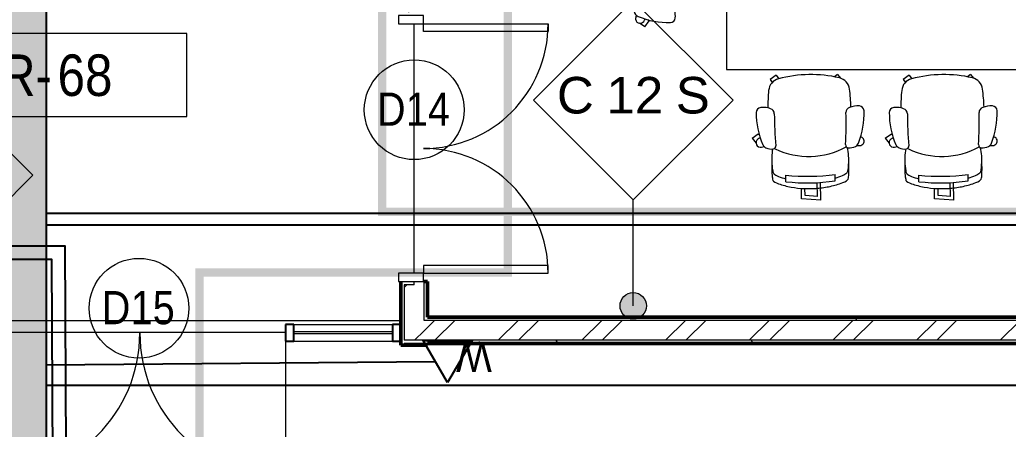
# Model space of a CAD drawing. Header units: millimetres. Extents: x -9358 to 257996, y -67499 to 9117.
# Drawn here: x 8328 to 14272, y -8943 to -6478 of the extents above; entities that cross this region are included whole.
import ezdxf

# ---------------------------------------------------------------- set-up
doc = ezdxf.new("R2010")
doc.units = ezdxf.units.MM
doc.header["$LTSCALE"] = 1000
for name, color, linetype, lineweight in [('123', 2, 'Continuous', 9), ('A-DOOR', 8, 'Continuous', 9), ('A-DOOR-1', 8, 'Continuous', 18), ('A-DOR', 8, 'Continuous', 9), ('A-FLR-PAT', 8, 'Continuous', 18), ('A-FRN', 8, 'Continuous', 9), ('A-ROM-NAM', 8, 'Continuous', 9), ('A-TYP-DOR', 8, 'Continuous', 0), ('A-TYP-WAL', 8, 'Continuous', 0), ('A-WAL-CLD', 8, 'Continuous', 9), ('A-WAL-CMU', 8, 'Continuous', 50), ('A-WAL-CRT-GLS', 8, 'Continuous', 9), ('A-WAL-CRT-GLS-1', 8, 'Continuous', 18), ('A-WAL-CRT-MLN', 8, 'Continuous', 9), ('A-WAL-CRT-MLN-1', 8, 'Continuous', 25), ('A-WAL-PAT-1', 8, 'Continuous', 9)]:
    doc.layers.add(name, color=color, linetype=linetype, lineweight=lineweight)
for name, color, linetype in [('CCTVNET', 6, 'Continuous'), ('DATANET', 4, 'Continuous'), ('F POINT AGN', 7, 'Continuous'), ('LC-CABLE -10', 4, 'Continuous'), ('LC-T-OUTLET', 4, 'Continuous'), ('Route - rack2', 7, 'Continuous')]:
    doc.layers.add(name, color=color, linetype=linetype)
doc.styles.add('Arial_5', font='arial.ttf', dxfattribs={"width": 0.85, "height": 200})
doc.styles.add('Arial_7', font='arial.ttf', dxfattribs={"width": 0.85, "height": 200})
doc.styles.add('Arial_8', font='arial.ttf', dxfattribs={"height": 220})
pattern_1 = [(0, (0, 0), (812.8, 203.2), [33.528, -576.072, 33.528, -576.072, -3251.2]), (0, (0, 0), (812.8, 203.2), [-1219.2, 33.528, -1185.672, 33.528, -576.072, -1422.4]), (0, (0, 0), (812.8, 203.2), [-3048, 33.528, -372.872, 33.528, -982.472]), (120, (304.8, 101.6), (-582.3764, 602.3054), [33.528, -576.072, 33.528, -576.072, -3251.2]), (120, (304.8, 101.6), (-582.3764, 602.3054), [-1219.2, 33.528, -1185.672, 33.528, -576.072, -1422.4]), (120, (304.8, 101.6), (-582.3764, 602.3054), [-3048, 33.528, -372.872, 33.528, -982.472]), (240, (406.4, 508), (-230.4236, -805.5054), [33.528, -576.072, 33.528, -576.072, -3251.2]), (240, (406.4, 508), (-230.4236, -805.5054), [-1219.2, 33.528, -1185.672, 33.528, -576.072, -1422.4]), (240, (406.4, 508), (-230.4236, -805.5054), [-3048, 33.528, -372.872, 33.528, -982.472])]
pattern_2 = [(45, (0, 0), (-251.447, 251.447), []), (45, (0, 381), (-251.447, 251.447), [])]

# ---------------------------------------------------------------- blocks, each defined once
blk = doc.blocks.new('M_Wall Tag - WALL TAG-12mm-1267109-01-Ground Floor Plan')
at = {"layer": 'A-TYP-WAL'}
for p, q in [((-6, 0), (0, 6)), ((0, 6), (6, 0)), ((-6, 0), (0, -6)), ((6, 0), (0, -6))]:
    blk.add_line(p, q, dxfattribs=at)
blk = doc.blocks.new('Door Tag - Door Tag-41184-01-Ground Floor Plan')
at = {"layer": 'A-TYP-DOR'}
blk.add_circle((0, 0), 3, dxfattribs=at)
blk = doc.blocks.new('Wall Tag - 1_2_-62628-01-Ground Floor Plan')
at = {"layer": 'A-TYP-WAL'}
for p, q in [((-5, 0), (0, 5)), ((0, 5), (5, 0)), ((-5, 0), (0, -5)), ((0, -5), (5, 0))]:
    blk.add_line(p, q, dxfattribs=at)
blk = doc.blocks.new('D-W')
at = {"color": 3, "elevation": 0}
blk.add_lwpolyline([(0, 254.5), (146.9, 0), (-146.9, 0), (0, 254.5)], dxfattribs=at)
at = {"layer": 'LC-T-OUTLET', "color": 2}
blk.add_attdef('W', (77.2, 236.3, 0), '', height=170, dxfattribs=at)
blk = doc.blocks.new('Task chair 9554N35 - Task chair 9554N35-745676-01-Ground Floor Furniture Plan')
at = {"layer": 'A-FRN'}
for p, q in [((-172.9, 306.8), (-189.9, 284.3)), ((-172.9, 306.8), (-153.2, 293.1)), ((196.3, 309), (180.3, 287)), ((196.3, 309), (233.1, 282.3)), ((233.1, 282.3), (220.5, 265)), ((309.5, -42.5), (303.3, -51.1)), ((346.3, -69.3), (309.5, -42.5)), ((346.3, -69.3), (324.3, -99.6)), ((208.7, -134.6), (213.5, -132.2)), ((-148.6, -333.2), (-148.6, -294.8)), ((148.6, -333.5), (148.6, -294.8)), ((-59.9, -447.8), (-59.9, -341.6)), ((-40.1, -424.9), (-40.1, -342.5)), ((-33.2, -377), (-33.2, -380)), ((-33.2, -380), (34.3, -380)), ((34.3, -418.4), (34.3, -377)), ((56.2, -437.7), (56.2, -375.4)), ((-59.9, -447.8), (56.2, -437.7)), ((-40.1, -424.9), (34.3, -418.4))]:
    blk.add_line(p, q, dxfattribs=at)
for centre, radius, start, end in [((0, -450.7), 759.4, 76.05834, 103.94163), ((-163.7, 208.7), 80, 103.94163, 173.64139), ((163.7, 208.7), 80, 6.35861, 76.05834), ((875.8, 92.8), 1126, 173.64139, 179.13874), ((-875.8, 92.8), 1126, 0.96847, 6.35861), ((157.4, 76.4), 485.9, 178.90131, 202.37717), ((-298.4, 85.1), 30, 94.38503, 178.83074), ((-289.7, -26.9), 142.3, 70.42845, 94.40688), ((-253.5, 75.2), 34, 1.57827, 70.42845), ((1706.6, 39.8), 1926.5, 178.92008, 184.65045), ((-1714.8, 39.8), 1926.5, 355.34955, 1.07992), ((245.3, 75.2), 34, 109.57155, 178.42173), ((281.6, -26.9), 142.3, 102.84069, 109.57155), ((281.6, -26.9), 142.3, 85.59312, 102.84069), ((-165.6, 76.4), 485.9, 337.62283, 1.09869), ((290.2, 85.1), 30, 1.16926, 85.61497), ((-301, -96.7), 25.2, 123.41207, 230.42017), ((-296.1, -90.9), 32.8, 230.42017, 277.57983), ((-270.6, -142.7), 80.3, 115.93952, 123.41207), ((-257.7, -94.4), 37, 202.48154, 245.42433), ((-231.5, -117.1), 18, 277.29162, 2.37389), ((223.3, -117.1), 18, 177.62611, 262.70838), ((249.5, -94.4), 37, 294.57567, 337.51846), ((297.3, -97.1), 27.1, 257.0503, 54.9497), ((266.7, -140.7), 80.4, 54.9497, 66.54385), ((-304.4, -28.7), 95.5, 277.57983, 283.12992), ((-239, -54.3), 81.3, 245.20673, 276.92846), ((-5.9, -191.7), 225.5, 165.01048, 178.08469), ((1.2, 277.4), 461.4, 241.6816, 296.72751), ((230.8, -54.3), 81.3, 263.07154, 294.79327), ((5.9, -191.7), 225.5, 1.91531, 14.48214), ((351.4, 138.5), 268.8, 253.82651, 257.0503), ((1424.9, -239.6), 1657.1, 178.08469, 181.91531), ((192.1, -200.6), 424.1, 181.28036, 189.12463), ((-192.1, -200.6), 424.1, 350.87537, 358.71964), ((-1424.9, -239.6), 1657.1, 358.08469, 1.91531), ((-202, -267.3), 24.7, 181.26499, 228.14341), ((0, 988.3), 1291.7, 263.39468, 276.60532), ((202, -267.3), 24.7, 311.85659, 358.73501), ((18.2, 231.9), 573.4, 248.37033, 253.08596), ((1, 773.4), 1116.7, 262.30125, 277.59325), ((-18.2, 231.9), 573.4, 286.91404, 291.62967)]:
    blk.add_arc(centre, radius, start, end, dxfattribs=at)
for centre, major_axis, ratio, start_param, end_param in [((2833.6, -1083.6), (-3058.7, 867.3), 0.246692, 0.098786, 0.133654), ((-178.1, -286.4), (-48, 16.7), 0.376203, 0.715963, 1.386418), ((178.1, -286.7), (48.1, 16.1), 0.383717, 4.900693, 5.6098), ((-2833.6, -1083.6), (3058.7, 867.3), 0.246692, 6.149531, 6.184399), ((-2839.6, -1069.5), (3064.8, 850.5), 0.246639, 6.151983, 6.185843), ((-182.4, -335.9), (-44.1, 13.7), 0.260293, 0.190015, 1.407049), ((182.6, -337.1), (43.9, 14.1), 0.248418, 4.873403, 6.095378)]:
    blk.add_ellipse(centre, major_axis=major_axis, ratio=ratio, start_param=start_param, end_param=end_param, dxfattribs=at)
blk.add_open_spline([(193.1, -345.6), (180.8, -349.8), (155.9, -357.6), (104.9, -369.7), (39.6, -378.5), (-39.7, -378.4), (-105, -369.4), (-155.9, -357.1), (-180.8, -349.3), (-193.1, -344.9)], degree=3, knots=[0, 0, 0, 0, 0.1, 0.2, 0.4, 0.6, 0.8, 0.9, 1, 1, 1, 1], dxfattribs=at)
blk = doc.blocks.new('main metting table 6th fliir - main metting table 6th fliir-1746986-01-Ground Floor Furniture Plan')
at = {"layer": 'A-FRN'}
for p, q in [((14697.5, -1248.9), (12097.5, -1248.9)), ((12097.5, -1248.9), (12097.5, -6629.4)), ((14697.5, -6629.4), (14697.5, -1248.9)), ((12897.5, -5829.4), (12897.5, -2048.9)), ((12897.5, -2048.9), (13897.5, -2048.9)), ((13897.5, -2048.9), (13897.5, -5829.4)), ((13897.5, -5829.4), (12897.5, -5829.4)), ((12097.5, -6629.4), (14697.5, -6629.4))]:
    blk.add_line(p, q, dxfattribs=at)
blk = doc.blocks.new('Task chair 9554N35 - Task chair 9554N35-733048-01-Ground Floor Furniture Plan')
at = {"layer": 'A-FRN'}
for p, q in [((-59.9, 447.8), (56.2, 437.7)), ((-59.9, 447.8), (-59.9, 341.6)), ((-40.1, 424.9), (-40.1, 342.5)), ((-40.1, 424.9), (34.3, 418.4)), ((34.3, 418.4), (34.3, 377)), ((56.2, 437.7), (56.2, 375.4)), ((-33.2, 380), (34.3, 380)), ((-33.2, 377), (-33.2, 380)), ((-148.6, 333.2), (-148.6, 294.8)), ((148.6, 333.5), (148.6, 294.8)), ((208.7, 134.6), (213.5, 132.2)), ((346.3, 69.3), (309.5, 42.5)), ((346.3, 69.3), (324.3, 99.6)), ((309.5, 42.5), (303.3, 51.1)), ((-172.9, -306.8), (-189.9, -284.3)), ((-172.9, -306.8), (-153.2, -293.1)), ((196.3, -309), (180.3, -287)), ((196.3, -309), (233.1, -282.3)), ((233.1, -282.3), (220.5, -265))]:
    blk.add_line(p, q, dxfattribs=at)
for centre, radius, start, end in [((18.2, -231.9), 573.4, 106.91404, 111.62967), ((1, -773.4), 1116.7, 82.40675, 97.69875), ((0, -988.3), 1291.7, 83.39468, 96.60532), ((-18.2, -231.9), 573.4, 68.37033, 73.08596), ((1424.9, 239.6), 1657.1, 178.08469, 181.91531), ((192.1, 200.6), 424.1, 170.87537, 178.71964), ((-202, 267.3), 24.7, 131.85659, 178.73501), ((202, 267.3), 24.7, 1.26499, 48.14341), ((-192.1, 200.6), 424.1, 1.28036, 9.12463), ((-1424.9, 239.6), 1657.1, 358.08469, 1.91531), ((-5.9, 191.7), 225.5, 181.91531, 194.98952), ((1.2, -277.4), 461.4, 63.27249, 118.3184), ((5.9, 191.7), 225.5, 345.51786, 358.08469), ((-296.1, 90.9), 32.8, 82.42017, 129.57983), ((-257.7, 94.4), 37, 114.57567, 157.51846), ((-304.4, 28.7), 95.5, 76.87008, 82.42017), ((-239, 54.3), 81.3, 83.07154, 114.79327), ((-231.5, 117.1), 18, 357.62611, 82.70838), ((223.3, 117.1), 18, 97.29162, 182.37389), ((230.8, 54.3), 81.3, 65.20673, 96.92846), ((249.5, 94.4), 37, 22.48154, 65.42433), ((351.4, -138.5), 268.8, 102.9497, 106.17349), ((297.3, 97.1), 27.1, 305.0503, 102.9497), ((157.4, -76.4), 485.9, 157.62283, 181.09869), ((-301, 96.7), 25.2, 129.57983, 236.58793), ((-270.6, 142.7), 80.3, 236.58793, 244.06048), ((1706.6, -39.8), 1926.5, 175.34955, 181.07992), ((-1714.8, -39.8), 1926.5, 358.92008, 4.65045), ((-165.6, -76.4), 485.9, 358.90131, 22.37717), ((266.7, 140.7), 80.4, 293.45615, 305.0503), ((-298.4, -85.1), 30, 181.16926, 265.61497), ((-289.7, 26.9), 142.3, 265.59312, 289.57155), ((875.8, -92.8), 1126, 180.86126, 186.35861), ((-253.5, -75.2), 34, 289.57155, 358.42173), ((245.3, -75.2), 34, 181.57827, 250.42845), ((281.6, 26.9), 142.3, 250.42845, 257.15931), ((-875.8, -92.8), 1126, 353.64139, 359.03153), ((281.6, 26.9), 142.3, 257.15931, 274.40688), ((290.2, -85.1), 30, 274.38503, 358.83074), ((-163.7, -208.7), 80, 186.35861, 256.05837), ((163.7, -208.7), 80, 283.94166, 353.64139), ((0, 450.7), 759.4, 256.05837, 283.94166)]:
    blk.add_arc(centre, radius, start, end, dxfattribs=at)
for centre, major_axis, ratio, start_param, end_param in [((2833.6, 1083.6), (3058.7, 867.3), 0.246692, 3.007939, 3.042807), ((-182.4, 335.9), (44.1, 13.7), 0.260293, 1.734544, 2.951577), ((-178.1, 286.4), (48, 16.7), 0.376203, 1.755174, 2.42563), ((182.6, 337.1), (-43.9, 14.1), 0.248418, 3.3294, 4.551375), ((178.1, 286.7), (-48.1, 16.1), 0.383717, 3.814978, 4.524085), ((-2839.6, 1069.5), (-3064.8, 850.5), 0.246639, 3.238935, 3.272795), ((-2833.6, 1083.6), (-3058.7, 867.3), 0.246692, 3.240378, 3.275247)]:
    blk.add_ellipse(centre, major_axis=major_axis, ratio=ratio, start_param=start_param, end_param=end_param, dxfattribs=at)
blk.add_open_spline([(193.1, 345.6), (180.8, 349.8), (155.9, 357.6), (104.9, 369.7), (39.6, 378.5), (-39.7, 378.4), (-105, 369.4), (-155.9, 357.1), (-180.8, 349.3), (-193.1, 344.9)], degree=3, knots=[0, 0, 0, 0, 0.1, 0.2, 0.4, 0.6, 0.8, 0.9, 1, 1, 1, 1], dxfattribs=at)
blk = doc.blocks.new('M_Door-Passage-Double-Flush - Double wooden door 1600x2200-2594677-01-Ground Floor Furniture Plan')
at = {"layer": 'A-DOOR'}
for centre, start, end in [((-750, 61.35), 0, 90), ((750, 61.35), 90, 180)]:
    blk.add_arc(centre, 750, start, end, dxfattribs=at)
at = {"layer": 'A-DOOR-1'}
for p, q in [((-750, 61.35), (-750, 811.35)), ((-750, 811.35), (-705, 811.35)), ((-705, 811.35), (-705, 61.35)), ((750, 811.35), (705, 811.35)), ((705, 811.35), (705, 61.35)), ((750, 61.35), (750, 811.35)), ((-750, 61.35), (-800, 61.35)), ((-800, 61.35), (-800, -88.65)), ((-750, -88.65), (-750, 61.35)), ((-705, 61.35), (-750, 61.35)), ((705, 61.35), (750, 61.35)), ((750, 61.35), (750, -88.65)), ((800, 61.35), (750, 61.35)), ((800, -88.65), (800, 61.35)), ((-800, -88.65), (-750, -88.65)), ((750, -88.65), (800, -88.65))]:
    blk.add_line(p, q, dxfattribs=at)
blk = doc.blocks.new('System Panel - Glazed Partition-2606180-01-Ground Floor Furniture Plan')
at = {"layer": 'A-WAL-CRT-GLS-1'}
for p, q in [((297.4, 5), (-297.4, 5)), ((-297.4, 5), (-297.4, -5)), ((297.4, -5), (297.4, 5)), ((-297.4, -5), (297.4, -5))]:
    blk.add_line(p, q, dxfattribs=at)
blk = doc.blocks.new('M_Curtain Wall Dbl Glass2 - Double curtain wall door - grey-2606046-01-Ground Floor Furniture Plan')
at = {"layer": 'A-DOOR'}
for centre, start, end in [((-875, 0), 0, 90), ((875, 0), 90, 180)]:
    blk.add_arc(centre, 875, start, end, dxfattribs=at)
at = {"layer": 'A-DOOR-1'}
for p, q in [((-875, 0), (-875, 875)), ((875, 0), (875, 875))]:
    blk.add_line(p, q, dxfattribs=at)
blk = doc.blocks.new('Rectangular Mullion - 100_50mm 2-2606178-01-Ground Floor Furniture Plan')
at = {"layer": 'A-WAL-CRT-MLN'}
for p, q in [((9975.1, -8164.5), (10570, -8164.5)), ((9975.1, -8264.5), (10570, -8264.5))]:
    blk.add_line(p, q, dxfattribs=at)
blk = doc.blocks.new('Rectangular Mullion - 100_50mm 2-2605795-01-Ground Floor Furniture Plan')
at = {"layer": 'A-WAL-CRT-MLN-1'}
for p, q in [((-25, 50), (25, 50)), ((-25, -50), (-25, 50)), ((25, 50), (25, -50)), ((25, -50), (-25, -50))]:
    blk.add_line(p, q, dxfattribs=at)
blk = doc.blocks.new('Rectangular Mullion - 100_50mm 2-2605803-01-Ground Floor Furniture Plan')
at = {"layer": 'A-WAL-CRT-MLN-1'}
for p, q in [((0, 50), (-50, 50)), ((-50, 50), (-50, -50)), ((0, -50), (0, 50)), ((-50, -50), (0, -50))]:
    blk.add_line(p, q, dxfattribs=at)
blk = doc.blocks.new('M_Room Tag_Small - M_Room Tag_Small-919701-01-Ground Floor Furniture Plan')
at = {"layer": 'A-ROM-NAM'}
for p, q in [((9, 2.5), (-9, 2.5)), ((-9, 2.5), (-9, -2.5)), ((9, -2.5), (9, 2.5)), ((-9, -2.5), (9, -2.5))]:
    blk.add_line(p, q, dxfattribs=at)
blk = doc.blocks.new('G')
at = {"layer": 'A-WAL-PAT-1'}
h = blk.add_hatch(dxfattribs=at)
h.set_pattern_fill('FP_2', color=256, style=0, pattern_type=2)
h.set_pattern_definition(pattern_1)
h.paths.add_polyline_path([(10620, -8289.5), (10640, -8289.5), (10640, -7925), (10700, -7925), (10700, -7905), (10620, -7905)], flags=0)
h.paths.add_polyline_path([(10700, -6305), (10700, -6285), (10640, -6285), (10640, -170), (10620, -170), (10620, -6305)], flags=0)
h = blk.add_hatch(dxfattribs=at)
h.set_pattern_fill('FP_1', color=256, style=0, pattern_type=2)
h.set_pattern_definition(pattern_2)
h.paths.add_polyline_path([(10760, -8259.5), (10760, -7905), (10700, -7905), (10700, -7925), (10640, -7925), (10640, -8259.5)], flags=0)
h.paths.add_polyline_path([(10760, -6305), (10760, -150), (10640, -150), (10640, -6285), (10700, -6285), (10700, -6305), (10755, -6305)], flags=0)
h = blk.add_hatch(dxfattribs=at)
h.set_pattern_fill('FP_2', color=256, style=0, pattern_type=2)
h.set_pattern_definition(pattern_1)
h.paths.add_polyline_path([(10760, -8289.5), (10780, -8289.5), (10780, -8279.5), (10640, -8279.5), (10640, -8289.5)], flags=0)
h.paths.add_polyline_path([(10760, -8139.5), (10780, -8139.5), (10780, -7905), (10760, -7905)], flags=0)
h.paths.add_polyline_path([(10760, -6305), (10780, -6305), (10780, -170), (10760, -170), (10760, -6136)], flags=0)
h = blk.add_hatch(dxfattribs=at)
h.set_pattern_fill('FP_1', color=256, style=0, pattern_type=2)
h.set_pattern_definition(pattern_2)
h.paths.add_polyline_path([(11930.9, -8259.5), (16350, -8259.5), (16350, -8139.5), (10760, -8139.5), (10760, -8259.5), (10947.7, -8259.5)], flags=0)
h = blk.add_hatch(dxfattribs=at)
h.set_pattern_fill('FP_2', color=256, style=0, pattern_type=2)
h.set_pattern_definition(pattern_1)
h.paths.add_polyline_path([(11930.9, -8139.5), (16330, -8139.5), (16330, -8119.5), (10780, -8119.5), (10780, -8139.5), (10947.7, -8139.5)], flags=0)
h = blk.add_hatch(dxfattribs=at)
h.set_pattern_fill('FP_2', color=256, style=0, pattern_type=2)
h.set_pattern_definition(pattern_1)
h.paths.add_polyline_path([(10640, -8279.5), (16730, -8279.5), (16730, -8260), (10640, -8259.5), (10640, -8269.5)], flags=0)
at = {"layer": 'A-FLR-PAT'}
for p, q in [((10700, -7855), (10700, -6355)), ((7480.3, -8140), (10620, -8140)), ((9925.1, -8213.5), (8175.1, -8213.5))]:
    blk.add_line(p, q, dxfattribs=at)
at = {"layer": 'A-WAL-CLD'}
for p, q in [((10700, -7925), (10640, -7925)), ((10640, -7925), (10640, -8259.5)), ((10700, -7925), (10700, -7905)), ((10760, -8139.5), (10760, -7905)), ((16350, -8139.5), (10760, -8139.5)), ((16350, -8259.5), (10640, -8259.5)), ((10780, -8279.5), (10640, -8279.5))]:
    blk.add_line(p, q, dxfattribs=at)
at = {"layer": 'A-WAL-CMU'}
for p, q in [((10620, -7905), (10620, -8289.5)), ((10780, -7905), (10755, -7905)), ((10780, -8119.5), (10780, -7905)), ((16330, -8119.5), (10780, -8119.5)), ((10620, -8289.5), (10780, -8289.5)), ((10780, -8289.5), (10780, -8279.5)), ((10780, -8279.5), (16750, -8279.5))]:
    blk.add_line(p, q, dxfattribs=at)
at = {"layer": 'A-DOR'}
for name, p, rotation in [('M_Door-Passage-Double-Flush - Double wooden door 1600x2200-2594677-01-Ground Floor Furniture Plan', (10693.7, -7105), 270.0000000000002), ('M_Curtain Wall Dbl Glass2 - Double curtain wall door - grey-2606046-01-Ground Floor Furniture Plan', (9050.1, -8214.5), 180)]:
    blk.add_blockref(name, p, dxfattribs=dict(at, rotation=rotation))
at = {"layer": 'A-FRN'}
blk.add_blockref('main metting table 6th fliir - main metting table 6th fliir-1746986-01-Ground Floor Furniture Plan', (480, 0), dxfattribs=at)
for name, p, rotation in [('Task chair 9554N35 - Task chair 9554N35-745676-01-Ground Floor Furniture Plan', (12155, -6026.8), 270.0000000000002), ('Task chair 9554N35 - Task chair 9554N35-733048-01-Ground Floor Furniture Plan', (13077.8, -6968.8), 180.9217589409026), ('Task chair 9554N35 - Task chair 9554N35-733048-01-Ground Floor Furniture Plan', (13877.8, -6968.8), 180.9217589409026)]:
    blk.add_blockref(name, p, dxfattribs=dict(at, rotation=rotation))
at = {"layer": 'A-ROM-NAM', "xscale": 99.99999999999991, "yscale": 99.99999999999991, "zscale": 99.99999999999991}
blk.add_blockref('M_Room Tag_Small - M_Room Tag_Small-919701-01-Ground Floor Furniture Plan', (8432.6, -6662), dxfattribs=at)
at = {"layer": 'A-WAL-CRT-GLS', "rotation": 180}
blk.add_blockref('System Panel - Glazed Partition-2606180-01-Ground Floor Furniture Plan', (10272.6, -8214.5), dxfattribs=at)
at = {"layer": 'A-WAL-CRT-MLN', "extrusion": (0, 0, -1)}
blk.add_blockref('Rectangular Mullion - 100_50mm 2-2605795-01-Ground Floor Furniture Plan', (-9950.1, -8214.5), dxfattribs=at)
at = {"layer": 'A-WAL-CRT-MLN'}
for name, p in [('Rectangular Mullion - 100_50mm 2-2606178-01-Ground Floor Furniture Plan', (0, 0)), ('Rectangular Mullion - 100_50mm 2-2605803-01-Ground Floor Furniture Plan', (10620, -8214.5))]:
    blk.add_blockref(name, p, dxfattribs=at)
at = {"layer": 'A-ROM-NAM', "char_height": 250, "attachment_point": 1, "style": 'Arial_5'}
for s, insert, width in [('GR-', (7977.8, -6538.8), 699.873), ('68', (8555.3, -6538.8), 418.481)]:
    blk.add_mtext(s, dxfattribs=dict(at, insert=insert, width=width))
blk = doc.blocks.new('datatray')
at = {"layer": '123'}
h = blk.add_hatch(color=4, dxfattribs=at)
h.dxf.hatch_style = 1
h.paths.add_polyline_path([(302434, -43813.9), (311773, -43813.9), (311773, -43513.9), (311473, -43513.9), (301671, -43513.9), (301671, -38365), (301471, -38365), (301100, -38365), (301100, -38565), (301471, -38565), (301471, -43513.9), (287538, -43513.9), (287538, -38565), (287909, -38565), (287909, -38365), (287538, -38365), (287338, -38365), (287338, -43513.9), (277443, -43513.9), (277443, -4790), (277143, -4790), (277143, -43813.9), (301834, -43813.9), (301852.6, -52052), (299770, -52052), (299770, -52652), (301854, -52652), (302454, -52652)])
h.paths.add_polyline_path([(311773, -4790), (311473, -4790), (311473, -43513.9), (311773, -43513.9)])
at = {"layer": 'LC-CABLE -10', "color": 4}
blk.add_lwpolyline([(277143, -43813.9), (277143, -4790), (277443, -4790), (277443, -43513.9)], dxfattribs=at)
blk = doc.blocks.new('RACK 2- ROUTE .')
at = {"layer": 'F POINT AGN', "color": 1, "const_width": 50}
blk.add_lwpolyline([(7110, -841), (10508, -841), (10508, -7634), (16039, -7634), (16039, -630), (11263, -630), (11263, -7999), (9409, -7999), (9409, -9382), (16581, -9382), (16581, -12220), (9819, -12220), (9819, -13778), (16482, -13778), (16482, -15799), (11165, -15799), (11165, -13995), (9524, -13995), (9524, -19659)], dxfattribs=at)

msp = doc.modelspace()

# ---------------------------------------------------------------- block references
msp.add_blockref('G', (0, -148.1))

# ---------------------------------------------------------------- next in the draw order: hatches: boundary and pattern name
at = {"layer": 'A-TYP-WAL'}
h = msp.add_hatch(color=256, dxfattribs=at)
edge = h.paths.add_edge_path(flags=0)
edge.add_arc((12016.9, -8200), 79.4, 0, 360)

# ---------------------------------------------------------------- next in the draw order: linework, layer by layer
msp.add_line((12016.9, -8200), (12016.9, -7562.3), dxfattribs=at)
msp.add_circle((12016.9, -8200), 79.4, dxfattribs=at)
at = {"layer": 'CCTVNET', "color": 3}
for points in [[(1137.6, 1690.4), (3190, 1690.4), (3190, -7839.1), (8599.1, -7839.1), (8620.5, -12364.9)], [(-457.6, -153.4), (-457.6, -674.1), (3110, -674.1), (3110, -7919.1), (8519.4, -7919.1), (8540.5, -12365.3)]]:
    msp.add_lwpolyline(points, dxfattribs=at)
at = {"layer": 'DATANET', "color": 3}
msp.add_line((8485, -8555.3), (10827.2, -8535.3, 0), dxfattribs=at)
for points in [[(15491.1, -8013.6), (15491.1, -7645.1), (8485, -7645.1)], [(15048.3, -8032.5), (15048.3, -7715.1), (8485, -7715.1)], [(16047.6, -8262.5), (16047.6, -8679), (8485, -8679)]]:
    msp.add_lwpolyline(points, dxfattribs=at)

# ---------------------------------------------------------------- next in the draw order: block references
at = {"layer": 'A-TYP-DOR', "xscale": 99.99999999999991, "yscale": 99.99999999999991, "zscale": 99.99999999999991}
for p in [(10700, -7020), (9045.1, -8214.5)]:
    msp.add_blockref('Door Tag - Door Tag-41184-01-Ground Floor Plan', p, dxfattribs=at)
at = {"layer": 'A-TYP-WAL', "xscale": 99.99999999999991, "yscale": 99.99999999999991, "zscale": 99.99999999999991}
for name, p in [('M_Wall Tag - WALL TAG-12mm-1267109-01-Ground Floor Plan', (12016.9, -6962.3)), ('Wall Tag - 1_2_-62628-01-Ground Floor Plan', (7907.2, -7414.5))]:
    msp.add_blockref(name, p, dxfattribs=at)
at = {"layer": 'DATANET'}
msp.add_blockref('datatray', (-268957, -148.1), dxfattribs=at)
at = {"layer": 'DATANET', "color": 3}
ref = msp.add_blockref('D-W', (10900.7, -8408.1), dxfattribs=dict(at, rotation=180))
ref.add_attrib('W', 'W', (11166.7, -8428.1), dxfattribs={"layer": 'LC-T-OUTLET', "color": 3, "height": 170, "rotation": 180})
at = {"layer": 'Route - rack2', "color": 1}
msp.add_blockref('RACK 2- ROUTE .', (0, 0), dxfattribs=at)

# ---------------------------------------------------------------- next in the draw order: texts
at = {"layer": 'A-TYP-DOR', "char_height": 200, "attachment_point": 1, "style": 'Arial_7'}
for s, insert, width in [('D', (10476.3, -6916.4), 211.245), ('14', (10650.6, -6916.4), 327.088), ('D', (8821.4, -8110.9), 211.245), ('15', (8995.7, -8110.9), 327.088)]:
    msp.add_mtext(s, dxfattribs=dict(at, insert=insert, width=width))
at = {"layer": 'A-TYP-WAL', "char_height": 220, "attachment_point": 1, "style": 'Arial_8'}
for s, insert, width in [('C ', (11558, -6822.3), 360.759), ('12 ', (11855.7, -6822.3), 505.063), ('S', (12272.4, -6822.3), 240.506)]:
    msp.add_mtext(s, dxfattribs=dict(at, insert=insert, width=width))

doc.saveas('drawing.dxf')
